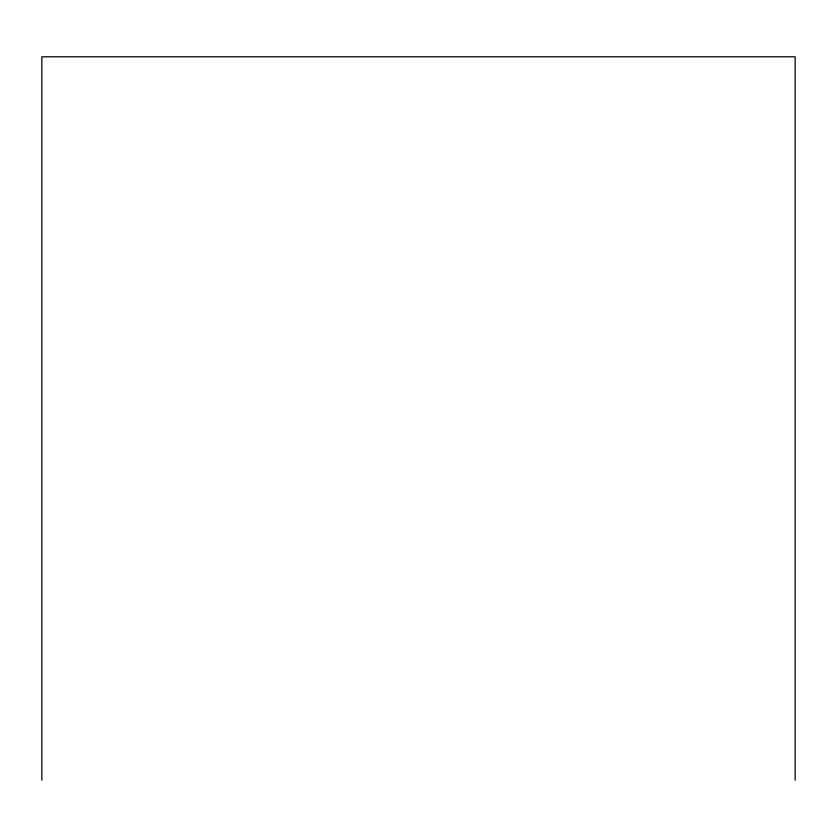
<?xml version="1.0" encoding="UTF-8"?>
<svg xmlns="http://www.w3.org/2000/svg" width="837" height="837" viewBox="0 0 837 837"><rect width="100%" height="100%" fill="white"/><g stroke="black" fill="none" stroke-linecap="round" stroke-linejoin="round"><path stroke-width="1.26" d="M795.15 780.199L795.15 56.801L41.85 56.801L41.85 780.199"/></g></svg>
